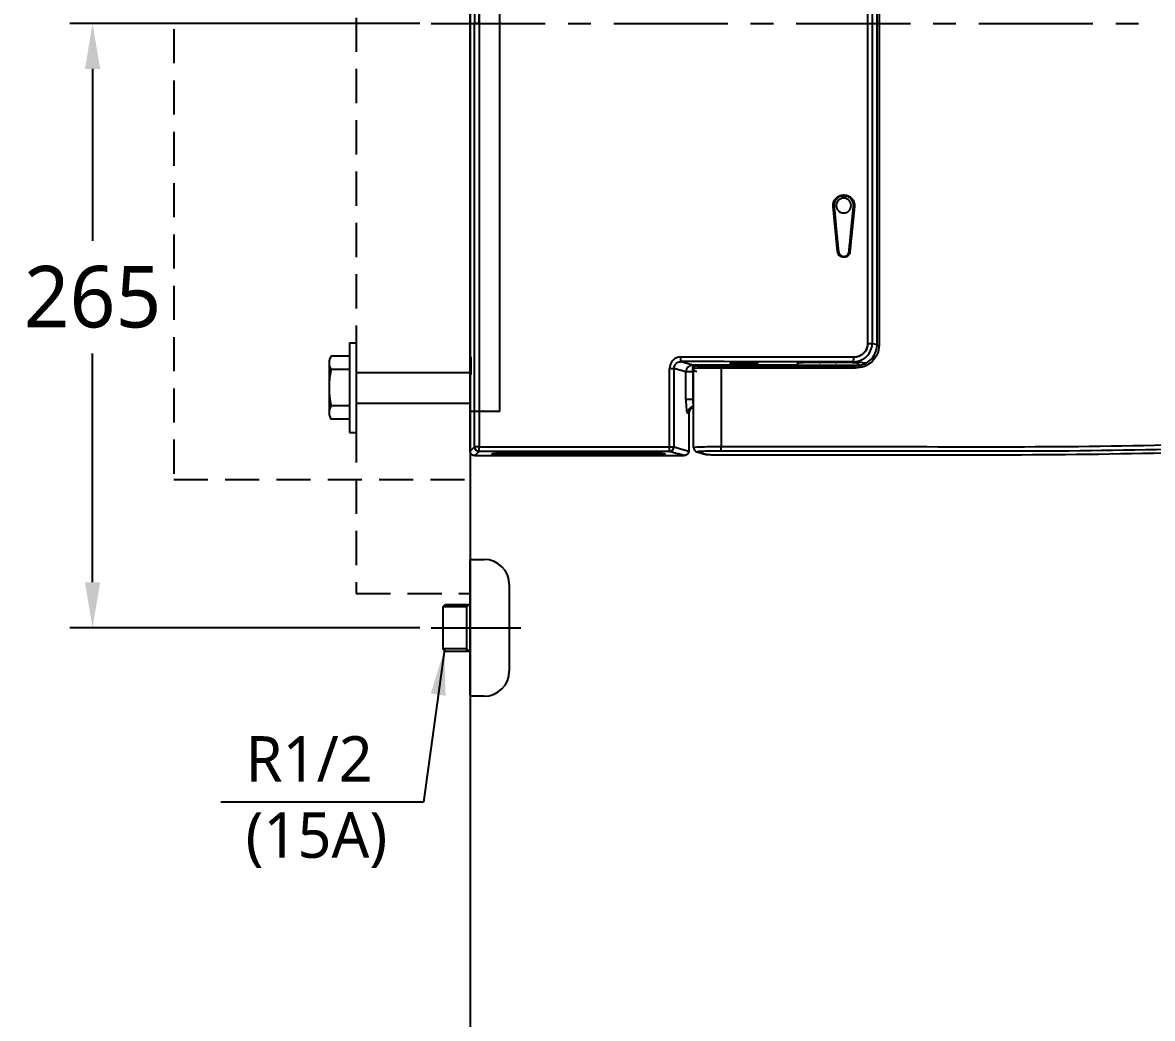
# Model space of a CAD drawing. Extents: x -37 to 6627, y -242 to 2286.
# Drawn here: x 3795.7 to 4290.9, y 1112.1 to 1548.6 of the extents above; entities that cross this region are included whole.
import ezdxf

# ---------------------------------------------------------------- set-up
doc = ezdxf.new("R2010")
doc.units = 0
doc.header["$LTSCALE"] = 20
doc.header["$MEASUREMENT"] = 0
doc.linetypes.add('CENTER', pattern=[2, 1.25, -0.25, 0.25, -0.25])
doc.linetypes.add('HIDDEN', pattern=[0.375, 0.25, -0.125])
doc.layers.get('0').update_dxf_attribs({"linetype": 'CONTINUOUS'})
doc.layers.get('DEFPOINTS').update_dxf_attribs({"linetype": 'CONTINUOUS'})
for name, color, linetype in [('1', 1, 'CONTINUOUS'), ('2', 2, 'CONTINUOUS'), ('3', 3, 'CONTINUOUS'), ('4', 4, 'CONTINUOUS'), ('6', 6, 'CONTINUOUS'), ('CENTER', 2, 'CENTER'), ('FAUCET', 4, 'CONTINUOUS'), ('WALLLING', 5, 'CONTINUOUS')]:
    doc.layers.add(name, color=color, linetype=linetype)
doc.styles.add('ROMANS', font='NanumGothic.ttf')
doc.styles.get("Standard").update_dxf_attribs({"font": 'NanumGothic.ttf'})
doc.dimstyles.get("Standard").update_dxf_attribs({"dimtxt": 2.5, "dimasz": 2, "dimexe": 2, "dimexo": 1, "dimgap": 1.5, "dimtad": 1, "dimdec": 0, "dimlfac": 10, "dimrnd": 0.5, "dimzin": 0, "dimdsep": 46, "dimtxsty": 'Standard', "dimcen": 0, "dimclrt": 2, "dimadec": 0, "dimazin": 0, "dimtfac": 1, "dimtdec": 0, "dimtmove": 0, "dimatfit": 3, "dimfxl": 0, "dimtolj": 1, "dimtzin": 0, "dimarcsym": 0})

# ---------------------------------------------------------------- blocks, each defined once
blk = doc.blocks.new('*D23')
at = {"color": 3, "lineweight": -2, "ltscale": 10}
for p, q in [((3991.95, 1749.27), (3991.95, 1853.69)), ((4593.91, 1553.3), (4593.91, 1853.69)), ((4011.95, 1843.69), (4573.91, 1843.69))]:
    blk.add_line(p, q, dxfattribs=at)
at = {"color": 3, "ltscale": 10}
for points in [[(4011.95, 1847.03), (4011.95, 1840.36), (3991.95, 1843.69)], [(4573.91, 1847.03), (4573.91, 1840.36), (4593.91, 1843.69)]]:
    blk.add_solid(points, dxfattribs=at)
at = {"layer": 'DEFPOINTS', "color": 0, "ltscale": 10}
for p in [(4593.91, 1843.69), (3991.95, 1744.27), (4593.91, 1548.3)]:
    blk.add_point(p, dxfattribs=at)
at = {"color": 2, "ltscale": 10, "insert": (4299.45, 1868.39), "char_height": 27, "attachment_point": 5}
blk.add_mtext('\\A1;600', dxfattribs=at)
blk = doc.blocks.new('A$C5C090392')
at = {"layer": '1', "color": 7, "linetype": 'Continuous'}
for p, q in [((0, 2), (0, 377)), ((3.85, 189.43), (1.85, 189.43)), ((161.03, 89.36), (159.04, 109.16)), ((159.23, 109.18), (161.22, 89.38)), ((166.2, 89.38), (168.19, 109.18)), ((168.39, 109.16), (166.4, 89.36)), ((163.71, 87.13), (163.73, 87.13)), ((174.25, 49.11), (176.14, 49.11)), ((176.14, 49.11), (178.18, 48.84)), ((178.18, 48.34), (179.2, 48.34)), ((92.34, 41.2), (97.51, 39.73)), ((97.51, 39.73), (143.27, 39.73)), ((97.51, 36.73), (97.51, 39.73)), ((143.27, 40.44), (143.27, 39.54)), ((173.18, 40.49), (168.02, 41.16)), ((170.17, 39.54), (170.17, 40.44)), ((170.17, 39.73), (170.7, 39.73)), ((87.34, 38.22), (89.3, 38.22)), ((94.53, 36.73), (89.3, 38.22)), ((94.53, 24.58), (94.53, 36.73)), ((97.51, 36.73), (94.53, 36.73)), ((97.51, 36.73), (97.51, 24.58)), ((97.76, 36.73), (97.51, 36.73)), ((97.76, 38.12), (97.76, 3.64)), ((109.91, 38.41), (109.91, 3.99)), ((170.17, 39.54), (143.27, 39.54)), ((97.51, 24.58), (94.53, 24.58)), ((97.51, 24.58), (97.76, 24.58)), ((95.77, 18.51), (95.26, 18.58)), ((95.77, 18.51), (95.77, 1.99)), ((3.85, 3.85), (1.85, 3.85)), ((9.53, 0.95), (9.53, 0.45)), ((16.06, 0.44), (16.06, 0.7)), ((17.06, 0.44), (17.06, 0.17)), ((18.16, 0.93), (25.74, 0.93)), ((18.16, 0.93), (18.16, 0.78)), ((18.16, 0.78), (25.74, 0.78)), ((18.16, 0.47), (18.16, 0.78)), ((25.74, 0.47), (18.16, 0.47)), ((18.16, 0.13), (25.74, 0.13)), ((18.16, 0.13), (18.16, 0.13)), ((18.16, 0.13), (25.74, 0.13)), ((25.74, 0.93), (25.74, 0.78)), ((25.74, 0.47), (25.74, 0.78)), ((25.74, 0.13), (25.74, 0.13)), ((26.84, 0.17), (26.84, 0.44)), ((27.84, 0.7), (27.84, 0.44)), ((28.34, 0.84), (28.34, 0.57)), ((32.51, 0.57), (32.51, 0.84)), ((33.01, 0.44), (33.01, 0.7)), ((34.01, 0.44), (34.01, 0.17)), ((35.11, 0.93), (35.11, 0.78)), ((35.11, 0.93), (42.69, 0.93)), ((35.11, 0.78), (42.69, 0.78)), ((35.11, 0.47), (35.11, 0.78)), ((42.69, 0.47), (35.11, 0.47)), ((35.11, 0.13), (42.69, 0.13)), ((35.11, 0.13), (35.11, 0.13)), ((35.11, 0.13), (42.69, 0.13)), ((42.69, 0.93), (42.69, 0.78)), ((42.69, 0.47), (42.69, 0.78)), ((42.69, 0.13), (42.69, 0.13)), ((43.79, 0.17), (43.79, 0.44)), ((44.79, 0.7), (44.79, 0.44)), ((45.29, 0.84), (45.29, 0.57)), ((49.46, 0.57), (49.46, 0.84)), ((49.96, 0.44), (49.96, 0.7)), ((50.96, 0.44), (50.96, 0.17)), ((52.06, 0.93), (52.06, 0.78)), ((52.06, 0.93), (59.64, 0.93)), ((52.06, 0.78), (59.64, 0.78)), ((52.06, 0.47), (52.06, 0.78)), ((59.64, 0.47), (52.06, 0.47)), ((52.06, 0.13), (59.64, 0.13)), ((52.06, 0.13), (52.06, 0.13)), ((52.06, 0.13), (59.64, 0.13)), ((59.64, 0.93), (59.64, 0.78)), ((59.64, 0.47), (59.64, 0.78)), ((59.64, 0.13), (59.64, 0.13)), ((60.74, 0.17), (60.74, 0.44)), ((61.74, 0.7), (61.74, 0.44)), ((62.24, 0.84), (62.24, 0.57)), ((77.37, 0.27), (66.83, 0.27)), ((87.34, 3.83), (89.3, 3.83))]:
    blk.add_line(p, q, dxfattribs=at)
blk.add_arc((144.27, 39.54), 1, 180, 187.38, dxfattribs=at)
for centre, major_axis, ratio, start_param, end_param in [((162.81, 113.83), (0.043, -0.195), 0.018892, 1.566672, 2.403046), ((159.03, 109.16), (0.199, 0.02), 0.001889, 4.731183, 6.283185), ((162.81, 113.83), (0.19, 0.063), 0.006086, 4.730744, 6.283185), ((164.61, 113.84), (-0.19, 0.062), 0.006025, 4.693788, 6.283185), ((168.39, 109.16), (0.199, -0.02), 0.002, 1.550896, 3.141593), ((161.02, 89.36), (0.199, 0.02), 0.001913, 4.731419, 6.283185), ((166.4, 89.36), (0.199, -0.02), 0.001977, 1.551132, 3.141593), ((92.34, 43.2), (0, 2), 0.010969, 3.176501, 4.712393), ((0, -252.75), (-8418.09, 0), 0.034921, 4.692428, 4.70142), ((0, -250.74), (-8420.02, 0), 0.034912, 4.692428, 4.70142), ((97.51, 36.73), (0.82, 2.89), 0.99195, 0.279224, 1.845768), ((156.72, 40.44), (-13.45, 0), 0.034921, 5.01393, 6.283256), ((156.72, 40.44), (-13.45, 0), 0.034921, 3.141522, 4.410848), ((168.02, 43.16), (0, -2), 0.01996, 0.034914, 1.57081), ((109.9, 38.41), (0, 1), 0.01305, 4.712389, 6.309367), ((168.84, 38.41), (0, 1), 0.020051, 4.71239, 6.309371), ((95.27, 24.58), (0, 6), 0.122785, 1.570796, 3.124139), ((98.23, 18.58), (0.42, 2.97), 0.992397, 0.30329, 1.710951), ((98.79, 18.5), (-2.99, 0.43), 0.992397, 5.203037, 6.42334), ((98.25, 24.58), (0, 3), 0.245569, 1.570796, 2.413655), ((3.85, 3.85), (-1.41, 1.41), 0.998783, 0.786007, 2.355586), ((3.85, 3.85), (0, 2), 0.000457, 3.176499, 4.712389), ((18.16, 0.84), (-2.6, 0), 0.034899, 4.712389, 6.283185), ((15.56, -0.16), (1, 0), 0.999391, 1.048482, 1.570796), ((18.16, 0.57), (-2.6, 0), 0.034899, 0, 0.688745), ((15.56, -0.43), (1, 0), 0.999391, 1.048482, 1.570796), ((18.16, 0.7), (-2.1, 0), 0.034899, 4.712389, 6.283185), ((17.06, 2.43), (-2, 0), 0.999391, 1.048482, 1.570796), ((17.06, 2.17), (-2, 0), 0.999391, 1.048482, 1.570796), ((18.16, 0.44), (1.1, 0), 0.034899, 1.570796, 3.141593), ((18.16, 0.17), (1.1, 0), 0.034899, 3.141593, 4.712389), ((25.74, 0.84), (-2.6, 0), 0.034899, 3.141593, 4.712389), ((25.74, 0.7), (-2.1, 0), 0.034899, 3.141593, 4.712389), ((25.74, 0.44), (1.1, 0), 0.034899, 0, 1.570796), ((25.74, 0.17), (1.1, 0), 0.034899, 4.712389, 6.283185), ((26.84, 2.43), (-2, 0), 0.999391, 1.570796, 2.093111), ((26.84, 2.17), (-2, 0), 0.999391, 1.570796, 2.093111), ((25.74, 0.57), (-2.6, 0), 0.034899, 2.430022, 3.141593), ((28.34, -0.16), (1, 0), 0.999391, 1.570796, 2.093111), ((28.34, -0.43), (1, 0), 0.999391, 1.570796, 2.093111), ((35.11, 0.84), (-2.6, 0), 0.034899, 4.712389, 6.283185), ((32.51, -0.16), (-1, 0), 0.999391, 4.190074, 4.712389), ((32.51, -0.43), (-1, 0), 0.999391, 4.190074, 4.712389), ((35.11, 0.57), (-2.6, 0), 0.034899, 0, 0.688745), ((35.11, 0.7), (-2.1, 0), 0.034899, 4.712389, 6.283185), ((34.01, 2.43), (-2, 0), 0.999391, 1.048482, 1.570796), ((34.01, 2.17), (-2, 0), 0.999391, 1.048482, 1.570796), ((35.11, 0.44), (1.1, 0), 0.034899, 1.570796, 3.141593), ((35.11, 0.17), (1.1, 0), 0.034899, 3.141593, 4.712389), ((42.69, 0.84), (-2.6, 0), 0.034899, 3.141593, 4.712389), ((42.69, 0.7), (-2.1, 0), 0.034899, 3.141593, 4.712389), ((42.69, 0.44), (1.1, 0), 0.034899, 0, 1.570796), ((42.69, 0.17), (1.1, 0), 0.034899, 4.712389, 6.283185), ((43.79, 2.43), (-2, 0), 0.999391, 1.570796, 2.093111), ((43.79, 2.17), (-2, 0), 0.999391, 1.570796, 2.093111), ((42.69, 0.57), (-2.6, 0), 0.034899, 2.430022, 3.141593), ((45.29, -0.16), (-1, 0), 0.999391, 4.712389, 5.234704), ((45.29, -0.43), (-1, 0), 0.999391, 4.712389, 5.234704), ((52.06, 0.84), (-2.6, 0), 0.034899, 4.712389, 6.283185), ((49.46, -0.16), (-1, 0), 0.999391, 4.190074, 4.712389), ((49.46, -0.43), (-1, 0), 0.999391, 4.190074, 4.712389), ((52.06, 0.57), (-2.6, 0), 0.034899, 0, 0.688745), ((52.06, 0.7), (-2.1, 0), 0.034899, 4.712389, 6.283185), ((50.96, 2.43), (-2, 0), 0.999391, 1.048482, 1.570796), ((50.96, 2.17), (-2, 0), 0.999391, 1.048482, 1.570796), ((52.06, 0.44), (1.1, 0), 0.034899, 1.570796, 3.141593), ((52.06, 0.17), (1.1, 0), 0.034899, 3.141593, 4.712389), ((59.64, 0.84), (-2.6, 0), 0.034899, 3.141593, 4.712389), ((59.64, 0.7), (-2.1, 0), 0.034899, 3.141593, 4.712389), ((59.64, 0.44), (1.1, 0), 0.034899, 0, 1.570796), ((59.64, 0.17), (1.1, 0), 0.034899, 4.712389, 6.283185), ((60.74, 2.43), (-2, 0), 0.999391, 1.570796, 2.093111), ((60.74, 2.17), (-2, 0), 0.999391, 1.570796, 2.093111), ((59.64, 0.57), (-2.6, 0), 0.034899, 2.430022, 3.141593), ((62.24, -0.16), (-1, 0), 0.999391, 4.712389, 5.234704), ((62.24, -0.43), (-1, 0), 0.999391, 4.712389, 5.234704), ((87.31, 3.83), (-0.55, -1.92), 0.99195, 0.279224, 1.845768), ((87.31, 3.83), (0, 2), 0.010373, 3.176501, 4.712393), ((99.83, 3.6), (0.55, 1.92), 0.99195, 1.845768, 3.141123), ((99.83, 3.6), (0.55, 1.92), 0.99195, 3.141123, 3.420817), ((103.69, 2.5), (0.55, 1.92), 0.99195, 3.141123, 3.420817), ((109.89, 3.99), (0, -2), 0.01305, 0.03491, 1.570802)]:
    blk.add_ellipse(centre, major_axis=major_axis, ratio=ratio, start_param=start_param, end_param=end_param, dxfattribs=at)
blk.add_ellipse((119.91, 40.52), major_axis=(-6.1, 0), ratio=0.034921, dxfattribs=at)
for points, knots in [([(1.85, 375.15), (1.85, 344.36), (1.85, 313.57), (1.85, 251.67), (1.85, 220.55), (1.85, 189.43)], [0, 0, 0, 0, 0.497328, 0.497328, 1, 1, 1, 1]), ([(3.85, 189.43), (3.85, 190.76), (3.85, 192.1), (3.85, 198.76), (3.85, 204.1), (3.85, 230.76), (3.85, 252.1), (3.85, 307.34), (3.85, 341.24), (3.85, 375.15)], [0, 0, 0, 0, 0.021538, 0.021538, 0.107691, 0.107691, 0.452301, 0.452301, 1, 1, 1, 1]), ([(174.25, 49.11), (174.25, 50.44), (174.25, 51.77), (174.25, 58.44), (174.25, 63.77), (174.25, 90.44), (174.25, 111.77), (174.25, 151.88), (174.25, 170.66), (174.25, 189.87), (174.25, 190.31), (174.25, 192.08), (174.25, 193.41), (174.25, 200.08), (174.25, 205.41), (174.25, 232.08), (174.25, 253.41), (174.25, 293.13), (174.25, 311.51), (174.25, 329.89)], [0, 0, 0, 0, 0.014246, 0.014246, 0.071228, 0.071228, 0.299158, 0.299158, 0.499758, 0.499758, 0.504439, 0.504439, 0.518685, 0.518685, 0.575667, 0.575667, 0.803597, 0.803597, 1, 1, 1, 1]), ([(176.14, 329.89), (176.14, 307.94), (176.14, 285.99), (176.14, 192.39), (176.14, 120.75), (176.14, 49.11)], [0, 0, 0, 0, 0.23455, 0.23455, 1, 1, 1, 1]), ([(179.2, 331.34), (179.2, 330.67), (179.2, 330), (179.2, 326.67), (179.2, 324), (179.2, 310.67), (179.2, 300), (179.2, 256.17), (179.2, 223.01), (179.2, 189.84)], [0, 0, 0, 0, 0.014135, 0.014135, 0.070673, 0.070673, 0.296827, 0.296827, 1, 1, 1, 1]), ([(1.85, 3.85), (1.85, 34.64), (1.85, 65.42), (1.85, 127.28), (1.85, 158.36), (1.85, 189.43)], [0, 0, 0, 0, 0.497689, 0.497689, 1, 1, 1, 1]), ([(3.85, 189.43), (3.85, 188.12), (3.85, 186.81), (3.85, 180.17), (3.85, 174.83), (3.85, 148.17), (3.85, 126.83), (3.85, 71.62), (3.85, 37.73), (3.85, 3.85)], [0, 0, 0, 0, 0.021191, 0.021191, 0.107406, 0.107406, 0.452267, 0.452267, 1, 1, 1, 1]), ([(106.67, 0.41), (132.37, 0.41), (158.07, 0.41), (209.47, 0.41), (235.17, 0.3), (312.27, 1.02), (363.67, 2.81), (427.82, 6.67), (440.64, 7.48), (466.28, 9.42), (479.11, 10.69), (497.9, 14.4), (504.1, 15.95), (516.31, 19.79), (522.37, 22.1), (534.05, 27.55), (539.68, 30.67), (550.45, 37.83), (555.51, 41.83), (564.79, 50.61), (569.04, 55.41), (576.66, 65.9), (579.92, 71.42), (585.44, 82.96), (587.72, 89), (591.46, 101.34), (592.92, 107.57), (599.38, 138.81), (601.96, 164.15), (601.96, 189.84)], [0, 0, 0, 0, 0.125, 0.125, 0.25, 0.25, 0.5, 0.5, 0.5625, 0.5625, 0.625, 0.625, 0.65625, 0.65625, 0.6875, 0.6875, 0.71875, 0.71875, 0.75, 0.75, 0.78125, 0.78125, 0.8125, 0.8125, 0.84375, 0.84375, 0.875, 0.875, 1, 1, 1, 1]), ([(601.1, 189.84), (601.09, 164.24), (598.51, 138.9), (592.07, 107.8), (590.61, 101.61), (586.89, 89.34), (584.6, 83.28), (579.08, 71.79), (575.83, 66.32), (568.28, 55.97), (563.96, 51.1), (554.61, 42.34), (549.51, 38.36), (538.76, 31.3), (533.16, 28.24), (515.78, 20.25), (503.32, 16.54), (478.37, 11.74), (465.74, 10.53), (440.41, 8.68), (427.72, 7.89), (364.27, 4.18), (313.42, 2.47), (237.11, 1.8), (211.67, 1.93), (160.78, 1.97), (135.34, 1.98), (109.89, 1.99)], [0, 0, 0, 0, 0.125, 0.125, 0.15625, 0.15625, 0.1875, 0.1875, 0.21875, 0.21875, 0.25, 0.25, 0.28125, 0.28125, 0.3125, 0.3125, 0.375, 0.375, 0.4375, 0.4375, 0.5, 0.5, 0.75, 0.75, 0.875, 0.875, 1, 1, 1, 1]), ([(109.91, 3.99), (135.24, 3.98), (160.57, 3.97), (211.23, 3.93), (236.55, 3.8), (312.51, 4.45), (363.12, 6.13), (426.28, 9.8), (438.91, 10.59), (464.13, 12.39), (476.71, 13.53), (495.35, 16.98), (501.53, 18.42), (513.79, 22.09), (519.8, 24.3), (531.38, 29.5), (536.98, 32.5), (547.72, 39.43), (552.84, 43.36), (562.21, 52.02), (566.53, 56.83), (574.1, 67.11), (577.35, 72.54), (582.86, 83.97), (585.14, 90.01), (588.85, 102.21), (590.29, 108.37), (596.68, 139.28), (599.24, 164.38), (599.24, 189.84)], [0, 0, 0, 0, 0.125, 0.125, 0.25, 0.25, 0.5, 0.5, 0.5625, 0.5625, 0.625, 0.625, 0.65625, 0.65625, 0.6875, 0.6875, 0.71875, 0.71875, 0.75, 0.75, 0.78125, 0.78125, 0.8125, 0.8125, 0.84375, 0.84375, 0.875, 0.875, 1, 1, 1, 1]), ([(179.2, 189.84), (179.2, 189.17), (179.2, 188.51), (179.2, 185.17), (179.2, 182.51), (179.2, 169.17), (179.2, 158.51), (179.2, 114.67), (179.2, 81.51), (179.2, 48.34)], [0, 0, 0, 0, 0.014135, 0.014135, 0.070673, 0.070673, 0.296827, 0.296827, 1, 1, 1, 1]), ([(159.04, 109.16), (158.9, 110.48), (159.35, 111.82), (161.1, 113.75), (162.39, 114.33), (165.03, 114.33), (166.32, 113.75), (168.07, 111.82), (168.52, 110.48), (168.39, 109.16)], [0, 0, 0, 0, 0.25, 0.25, 0.5, 0.5, 0.75, 0.75, 1, 1, 1, 1]), ([(159.25, 109.18), (159.14, 110.26), (159.44, 111.39), (160.73, 113.16), (161.7, 113.79), (162.77, 114.03)], [0, 0, 0, 0, 0.5, 0.5, 1, 1, 1, 1]), ([(168.19, 109.18), (168.23, 109.63), (168.21, 110.1), (168.01, 111.04), (167.82, 111.52), (167.3, 112.39), (166.96, 112.78), (166.19, 113.42), (165.74, 113.68), (164.79, 114.03), (164.28, 114.12), (163.28, 114.14), (162.76, 114.06), (161.81, 113.74), (161.35, 113.5), (160.56, 112.88), (160.21, 112.5), (159.66, 111.65), (159.45, 111.18), (159.22, 110.2), (159.18, 109.68), (159.23, 109.18)], [0, 0, 0, 0, 0.09129, 0.09129, 0.192254, 0.192254, 0.293237, 0.293237, 0.394232, 0.394232, 0.495226, 0.495226, 0.596208, 0.596208, 0.697172, 0.697172, 0.798119, 0.798119, 0.899059, 0.899059, 1, 1, 1, 1]), ([(159.23, 109.18), (159.22, 109.49), (159.19, 110.12), (159.41, 111.05), (159.79, 111.91), (160.35, 112.67), (161.05, 113.3), (161.87, 113.78), (162.47, 113.95), (162.77, 114.03)], [0, 0, 0, 0, 0.143211, 0.28671, 0.429554, 0.572661, 0.716042, 0.858718, 1, 1, 1, 1]), ([(164.65, 114.03), (165.72, 113.81), (166.71, 113.17), (168, 111.4), (168.31, 110.28), (168.2, 109.18)], [0, 0, 0, 0, 0.5, 0.5, 1, 1, 1, 1]), ([(162.81, 113.83), (162.66, 113.8), (162.51, 113.76), (161.91, 113.56), (161.48, 113.32), (160.72, 112.73), (160.38, 112.37), (159.86, 111.56), (159.66, 111.11), (159.44, 110.17), (159.4, 109.68), (159.45, 109.2)], [0, 0, 0, 0, 0.073169, 0.073169, 0.305004, 0.305004, 0.53654, 0.53654, 0.768282, 0.768282, 1, 1, 1, 1]), ([(159.45, 109.2), (159.46, 109.07), (159.48, 108.93), (159.54, 108.27), (159.6, 107.74), (159.86, 105.09), (160.08, 102.97), (160.67, 97.03), (161.06, 93.21), (161.44, 89.4)], [0, 0, 0, 0, 0.020101, 0.020101, 0.100504, 0.100504, 0.422115, 0.422115, 1, 1, 1, 1]), ([(163.69, 112.88), (164.12, 112.88), (164.97, 112.71), (166.05, 111.99), (166.77, 110.91), (167.02, 109.63), (166.77, 108.36), (166.05, 107.27), (164.97, 106.55), (163.69, 106.3), (162.42, 106.55), (161.34, 107.27), (160.61, 108.35), (160.36, 109.63), (160.61, 110.9), (161.33, 111.99), (162.41, 112.71), (163.26, 112.88), (163.69, 112.88)], [0, 0, 0, 0, 0.062531, 0.125009, 0.187462, 0.249916, 0.312395, 0.374924, 0.437464, 0.499945, 0.562395, 0.624843, 0.687315, 0.749839, 0.812388, 0.874879, 0.937333, 1, 1, 1, 1]), ([(164.62, 113.84), (164.58, 113.74), (164.53, 113.64), (164.41, 113.47), (164.33, 113.4), (164.15, 113.28), (164.05, 113.23), (163.84, 113.18), (163.73, 113.17), (163.52, 113.19), (163.41, 113.22), (163.22, 113.31), (163.13, 113.37), (162.98, 113.52), (162.91, 113.61), (162.84, 113.74), (162.83, 113.79), (162.81, 113.83)], [0, 0, 0, 0, 0.134546, 0.134546, 0.269092, 0.269092, 0.403657, 0.403657, 0.538246, 0.538246, 0.672847, 0.672847, 0.807443, 0.807443, 0.94202, 0.94202, 1, 1, 1, 1]), ([(163, 113.89), (163.01, 113.86), (163.02, 113.83), (163.08, 113.72), (163.13, 113.65), (163.25, 113.53), (163.32, 113.48), (163.47, 113.41), (163.56, 113.39), (163.72, 113.38), (163.81, 113.38), (163.97, 113.42), (164.05, 113.46), (164.19, 113.55), (164.26, 113.61), (164.36, 113.74), (164.4, 113.82), (164.42, 113.9)], [0, 0, 0, 0, 0.057978, 0.057978, 0.192551, 0.192551, 0.327148, 0.327148, 0.461753, 0.461753, 0.596346, 0.596346, 0.730913, 0.730913, 0.865458, 0.865458, 1, 1, 1, 1]), ([(168.01, 109.2), (168.05, 109.63), (168.03, 110.08), (167.84, 110.98), (167.66, 111.44), (167.16, 112.26), (166.84, 112.64), (166.1, 113.25), (165.67, 113.5), (165.02, 113.74), (164.82, 113.79), (164.62, 113.84)], [0, 0, 0, 0, 0.208599, 0.208599, 0.439535, 0.439535, 0.669872, 0.669872, 0.900872, 0.900872, 1, 1, 1, 1]), ([(166.02, 89.4), (166.03, 89.53), (166.04, 89.67), (166.11, 90.33), (166.16, 90.86), (166.43, 93.51), (166.64, 95.64), (167.24, 101.57), (167.62, 105.39), (168.01, 109.2)], [0, 0, 0, 0, 0.020101, 0.020101, 0.100504, 0.100504, 0.422115, 0.422115, 1, 1, 1, 1]), ([(166.4, 89.36), (166.37, 89.06), (166.29, 88.76), (166.03, 88.21), (165.85, 87.96), (165.43, 87.53), (165.18, 87.34), (164.64, 87.08), (164.34, 86.99), (163.74, 86.91), (163.43, 86.93), (162.84, 87.06), (162.55, 87.17), (162.04, 87.49), (161.8, 87.7), (161.42, 88.17), (161.27, 88.44), (161.1, 88.93), (161.05, 89.14), (161.03, 89.36)], [0, 0, 0, 0, 0.11472, 0.11472, 0.22944, 0.22944, 0.344174, 0.344174, 0.45893, 0.45893, 0.573704, 0.573704, 0.688482, 0.688482, 0.803251, 0.803251, 0.918, 0.918, 1, 1, 1, 1]), ([(163.71, 87.13), (163.71, 87.13), (163.4, 87.13), (162.79, 87.24), (161.99, 87.73), (161.52, 88.36), (161.29, 88.93), (161.25, 89.23), (161.22, 89.38)], [0, 0, 0, 0, 0.000568, 0.250066, 0.499612, 0.749225, 0.874613, 1, 1, 1, 1]), ([(161.22, 89.38), (161.24, 89.18), (161.29, 88.98), (161.45, 88.53), (161.59, 88.28), (161.94, 87.84), (162.16, 87.65), (162.63, 87.36), (162.9, 87.25), (163.45, 87.13), (163.73, 87.11), (164.29, 87.18), (164.57, 87.26), (165.07, 87.51), (165.3, 87.68), (165.69, 88.08), (165.86, 88.32), (166.09, 88.82), (166.17, 89.1), (166.2, 89.38)], [0, 0, 0, 0, 0.082, 0.082, 0.196748, 0.196748, 0.311517, 0.311517, 0.426296, 0.426296, 0.54107, 0.54107, 0.655827, 0.655827, 0.77056, 0.77056, 0.88528, 0.88528, 1, 1, 1, 1]), ([(166.21, 89.38), (166.21, 89.38), (166.21, 89.38), (166.18, 89.1), (166.11, 88.83), (165.87, 88.32), (165.71, 88.08), (165.32, 87.68), (165.08, 87.51), (164.58, 87.26), (164.31, 87.18), (163.75, 87.11), (163.46, 87.13), (162.92, 87.25), (162.65, 87.36), (162.18, 87.65), (161.96, 87.84), (161.61, 88.27), (161.47, 88.53), (161.3, 88.98), (161.26, 89.18), (161.24, 89.38)], [0, 0, 0, 0, 0.000008, 0.000008, 0.114496, 0.114496, 0.228997, 0.228997, 0.343975, 0.343975, 0.45878, 0.45878, 0.573232, 0.573232, 0.688051, 0.688051, 0.802783, 0.802783, 0.917706, 0.917706, 1, 1, 1, 1]), ([(161.44, 89.4), (161.46, 89.22), (161.5, 89.03), (161.65, 88.61), (161.78, 88.38), (162.1, 87.98), (162.3, 87.81), (162.74, 87.54), (162.99, 87.44), (163.49, 87.33), (163.75, 87.32), (164.26, 87.38), (164.52, 87.45), (164.98, 87.68), (165.19, 87.84), (165.55, 88.21), (165.7, 88.42), (165.92, 88.89), (165.99, 89.14), (166.02, 89.4)], [0, 0, 0, 0, 0.08229, 0.08229, 0.197208, 0.197208, 0.311952, 0.311952, 0.426772, 0.426772, 0.54123, 0.54123, 0.656013, 0.656013, 0.770992, 0.770992, 0.885506, 0.885506, 1, 1, 1, 1]), ([(168.02, 41.16), (170.11, 41.16), (172.2, 41.98), (175.24, 44.92), (176.14, 46.98), (176.14, 49.11)], [0, 0, 0, 0, 0.5, 0.5, 1, 1, 1, 1]), ([(168.04, 43.16), (168.44, 43.18), (169.23, 43.22), (170.76, 43.67), (172.49, 44.73), (173.65, 46.39), (174.16, 47.91), (174.21, 48.71), (174.23, 49.11)], [0, 0, 0, 0, 0.125551, 0.250544, 0.499597, 0.749219, 0.874699, 1, 1, 1, 1]), ([(174.25, 49.11), (174.25, 47.5), (173.56, 45.95), (171.23, 43.76), (169.66, 43.16), (168.06, 43.16)], [0, 0, 0, 0, 0.5, 0.5, 1, 1, 1, 1]), ([(168.84, 39.41), (171.26, 39.41), (173.65, 40.32), (177.14, 43.57), (178.21, 45.92), (178.21, 48.34)], [0, 0, 0, 0, 0.5, 0.5, 1, 1, 1, 1]), ([(179.2, 48.34), (179.2, 45.66), (178.02, 43.06), (175.14, 40.34), (173.99, 39.62), (171.49, 38.65), (170.2, 38.41), (168.86, 38.41)], [0, 0, 0, 0, 0.5, 0.5, 0.75, 0.75, 1, 1, 1, 1]), ([(0.18, 36.67), (0.17, 36.98), (0.16, 37.36), (0.15, 38.13), (0.15, 38.55), (0.14, 39.39), (0.14, 39.83), (0.15, 40.64), (0.16, 41.03), (0.17, 41.74), (0.18, 42.07), (0.21, 42.59), (0.22, 42.79), (0.25, 43.06), (0.26, 43.13), (0.29, 43.12), (0.31, 43.04), (0.33, 42.75), (0.35, 42.54), (0.37, 42.01), (0.38, 41.67), (0.39, 40.95), (0.4, 40.56), (0.41, 39.74), (0.41, 39.29), (0.4, 38.46), (0.4, 38.06), (0.39, 37.3), (0.38, 36.95), (0.36, 36.36), (0.34, 36.12), (0.32, 35.77), (0.3, 35.66), (0.27, 35.58), (0.26, 35.61), (0.23, 35.82), (0.22, 35.99), (0.2, 36.35), (0.19, 36.5), (0.18, 36.67)], [0, 0, 0, 0, 0.056491, 0.056491, 0.109954, 0.109954, 0.164367, 0.164367, 0.216963, 0.216963, 0.271763, 0.271763, 0.324435, 0.324435, 0.378866, 0.378866, 0.432518, 0.432518, 0.485961, 0.485961, 0.540523, 0.540523, 0.593186, 0.593186, 0.647977, 0.647977, 0.700563, 0.700563, 0.755058, 0.755058, 0.808289, 0.808289, 0.862054, 0.862054, 0.916391, 0.916391, 0.969251, 0.969251, 1, 1, 1, 1]), ([(92.36, 43.2), (91.04, 43.2), (89.74, 42.67), (87.89, 40.84), (87.34, 39.54), (87.34, 38.22)], [0, 0, 0, 0, 0.5, 0.5, 1, 1, 1, 1]), ([(89.3, 38.22), (89.3, 38.33), (89.31, 38.45), (89.36, 38.89), (89.45, 39.22), (89.6, 39.52), (89.69, 39.7), (89.8, 39.88), (89.92, 40.04), (90.13, 40.3), (90.39, 40.54), (90.96, 40.9), (91.28, 41.04), (91.84, 41.17), (92.09, 41.2), (92.34, 41.2)], [0, 0, 0, 0, 0.071044, 0.071044, 0.283515, 0.283515, 0.283515, 0.412505, 0.412505, 0.412505, 0.62763, 0.62763, 0.84379, 0.84379, 1, 1, 1, 1]), ([(87.34, 3.83), (87.34, 5.17), (87.34, 6.5), (87.34, 13.17), (87.34, 18.5), (87.34, 28.63), (87.34, 33.43), (87.34, 38.22)], [0, 0, 0, 0, 0.11632, 0.11632, 0.581599, 0.581599, 1, 1, 1, 1]), ([(89.3, 38.22), (89.3, 32.38), (89.3, 26.54), (89.3, 15.08), (89.3, 9.46), (89.3, 3.83)], [0, 0, 0, 0, 0.509505, 0.509505, 1, 1, 1, 1]), ([(100.37, 39.27), (100.27, 39.27), (99.44, 39.24), (99.01, 39.2), (98.63, 39.14), (98.45, 39.09), (98.24, 39), (98.01, 38.82), (97.83, 38.54), (97.74, 38.27), (97.76, 38.12), (97.77, 38.1)], [0, 0, 0, 0, 0.067135, 0.578042, 0.713523, 0.78242, 0.83124, 0.87789, 0.931282, 0.988465, 1, 1, 1, 1]), ([(109.91, 38.41), (106.47, 38.41), (103.09, 38.38), (98.87, 38.26), (97.77, 38.19), (97.76, 38.12)], [0, 0, 0, 0, 0.537929, 0.537929, 1, 1, 1, 1]), ([(97.77, 38.1), (97.77, 37.98), (97.8, 37.77), (97.96, 37.5), (98.14, 37.32), (98.32, 37.21), (98.47, 37.15), (98.64, 37.1), (98.85, 37.07), (99.1, 37.04), (99.26, 37.03)], [0, 0, 0, 0, 0.079032, 0.155344, 0.221455, 0.282299, 0.346196, 0.439622, 0.653066, 1, 1, 1, 1]), ([(100.36, 39.27), (100.71, 39.29), (101.11, 39.3), (103.64, 39.38), (106.74, 39.41), (109.9, 39.41)], [0, 0, 0, 0, 0.178881, 0.178881, 1, 1, 1, 1]), ([(109.9, 39.41), (118.37, 39.41), (126.84, 39.41), (146.49, 39.41), (157.67, 39.41), (168.84, 39.41)], [0, 0, 0, 0, 0.431208, 0.431208, 1, 1, 1, 1]), ([(0, 2), (0.01, 2), (0.01, 2.01), (0.06, 2.06), (0.11, 2.11), (0.34, 2.34), (0.53, 2.53), (1.09, 3.09), (1.47, 3.47), (1.85, 3.85)], [0, 0, 0, 0, 0.009767, 0.009767, 0.085173, 0.085173, 0.386796, 0.386796, 1, 1, 1, 1]), ([(2, 0), (1.77, 0), (1.55, 0.04), (1.13, 0.19), (0.92, 0.3), (0.58, 0.58), (0.42, 0.75), (0.19, 1.13), (0.1, 1.34), (0.02, 1.7), (0, 1.85), (0, 2)], [0, 0, 0, 0, 0.215004, 0.215004, 0.430018, 0.430018, 0.644885, 0.644885, 0.859687, 0.859687, 1, 1, 1, 1]), ([(3.85, 1.85), (3.8, 1.8), (3.76, 1.76), (3.52, 1.52), (3.34, 1.34), (2.96, 0.96), (2.77, 0.77), (2.44, 0.44), (2.3, 0.3), (2.11, 0.11), (2.06, 0.06), (2.01, 0.01), (2, 0.01), (2, 0)], [0, 0, 0, 0, 0.075406, 0.075406, 0.37703, 0.37703, 0.683632, 0.683632, 0.914674, 0.914674, 0.990233, 0.990233, 1, 1, 1, 1]), ([(3.85, 3.85), (17.57, 3.85), (31.3, 3.85), (59.13, 3.84), (73.23, 3.84), (87.34, 3.83)], [0, 0, 0, 0, 0.493179, 0.493179, 1, 1, 1, 1]), ([(87.31, 1.83), (73.21, 1.84), (59.11, 1.84), (31.29, 1.85), (17.57, 1.85), (3.85, 1.85)], [0, 0, 0, 0, 0.506821, 0.506821, 1, 1, 1, 1]), ([(9.53, 0.88), (9.53, 0.96), (10.39, 1.03), (13.3, 1.13), (15.34, 1.16), (17.43, 1.16)], [0, 0, 0, 0, 0.5, 0.5, 1, 1, 1, 1]), ([(16.56, 0.17), (14.81, 0.18), (13.1, 0.21), (10.39, 0.3), (9.53, 0.37), (9.53, 0.45)], [0, 0, 0, 0, 0.461995, 0.461995, 1, 1, 1, 1]), ([(16.09, 0.43), (16.13, 0.41), (16.26, 0.32), (16.5, 0.24), (16.74, 0.19), (16.91, 0.17), (17.13, 0.15), (17.45, 0.14), (17.88, 0.13), (18.1, 0.13), (18.16, 0.13)], [0, 0, 0, 0, 0.057991, 0.196561, 0.301544, 0.374532, 0.462763, 0.730118, 0.920489, 1, 1, 1, 1]), ([(25.74, 0.13), (25.9, 0.13), (26.2, 0.13), (26.64, 0.15), (26.9, 0.16), (27.2, 0.19), (27.52, 0.27), (27.72, 0.38), (27.81, 0.44)], [0, 0, 0, 0, 0.186098, 0.382461, 0.611562, 0.715636, 0.868097, 1, 1, 1, 1]), ([(33.04, 0.43), (33.08, 0.41), (33.21, 0.32), (33.45, 0.24), (33.69, 0.19), (33.86, 0.17), (34.08, 0.15), (34.4, 0.14), (34.83, 0.13), (35.05, 0.13), (35.11, 0.13)], [0, 0, 0, 0, 0.057991, 0.196561, 0.301544, 0.374532, 0.462763, 0.730118, 0.920489, 1, 1, 1, 1]), ([(42.69, 0.13), (42.85, 0.13), (43.15, 0.13), (43.59, 0.15), (43.85, 0.16), (44.15, 0.19), (44.47, 0.27), (44.67, 0.38), (44.76, 0.44)], [0, 0, 0, 0, 0.186098, 0.382461, 0.611562, 0.715636, 0.868097, 1, 1, 1, 1]), ([(49.99, 0.43), (50.03, 0.41), (50.16, 0.32), (50.4, 0.24), (50.64, 0.19), (50.81, 0.17), (51.03, 0.15), (51.35, 0.14), (51.78, 0.13), (52, 0.13), (52.06, 0.13)], [0, 0, 0, 0, 0.057991, 0.196561, 0.301544, 0.374532, 0.462763, 0.730118, 0.920489, 1, 1, 1, 1]), ([(59.64, 0.13), (59.8, 0.13), (60.1, 0.13), (60.54, 0.15), (60.8, 0.16), (61.1, 0.19), (61.42, 0.27), (61.62, 0.38), (61.71, 0.44)], [0, 0, 0, 0, 0.186098, 0.382461, 0.611562, 0.715636, 0.868097, 1, 1, 1, 1]), ([(77.44, 1.16), (79.53, 1.16), (81.57, 1.13), (84.48, 1.03), (85.34, 0.96), (85.34, 0.88)], [0, 0, 0, 0, 0.5, 0.5, 1, 1, 1, 1]), ([(85.34, 0.45), (85.34, 0.38), (84.49, 0.3), (81.57, 0.2), (79.53, 0.17), (77.44, 0.17)], [0, 0, 0, 0, 0.5, 0.5, 1, 1, 1, 1]), ([(93.76, 0), (93.74, 0.01), (93.72, 0.01), (93.54, 0.06), (93.38, 0.11), (92.56, 0.34), (91.91, 0.53), (90.61, 0.9), (89.95, 1.09), (89.27, 1.28), (89.24, 1.29), (88.58, 1.47), (87.95, 1.65), (87.31, 1.83)], [0, 0, 0, 0, 0.009851, 0.009851, 0.085385, 0.085385, 0.387523, 0.387523, 0.693762, 0.693762, 0.705171, 0.705171, 1, 1, 1, 1]), ([(89.3, 3.83), (89.46, 3.79), (89.62, 3.74), (90.44, 3.51), (91.09, 3.33), (93.06, 2.76), (94.38, 2.39), (95.73, 2.01), (95.75, 2), (95.77, 1.99)], [0, 0, 0, 0, 0.075285, 0.075285, 0.376426, 0.376426, 0.989357, 0.989357, 1, 1, 1, 1]), ([(95.77, 1.99), (95.77, 1.77), (95.73, 1.55), (95.59, 1.13), (95.47, 0.93), (95.2, 0.58), (95.03, 0.43), (94.65, 0.19), (94.44, 0.1), (94.07, 0.02), (93.92, 0), (93.76, 0)], [0, 0, 0, 0, 0.213136, 0.213136, 0.426268, 0.426268, 0.639541, 0.639541, 0.853989, 0.853989, 1, 1, 1, 1]), ([(97.76, 3.64), (97.77, 3.73), (98.87, 3.81), (101.94, 3.91), (103.37, 3.94), (106.5, 3.98), (108.19, 3.99), (109.91, 3.99)], [0, 0, 0, 0, 0.461933, 0.461933, 0.730967, 0.730967, 1, 1, 1, 1]), ([(109.89, 1.99), (107.02, 2), (104.18, 1.95), (100.42, 1.8), (99.48, 1.7), (99.83, 1.6)], [0, 0, 0, 0, 0.5, 0.5, 1, 1, 1, 1]), ([(99.83, 1.6), (99.99, 1.56), (100.16, 1.51), (100.97, 1.28), (101.62, 1.09), (102.74, 0.77), (103.22, 0.64), (103.69, 0.5)], [0, 0, 0, 0, 0.126239, 0.126239, 0.631194, 0.631194, 1, 1, 1, 1]), ([(103.12, 0.59), (103.14, 0.58), (103.23, 0.55), (103.38, 0.53), (103.6, 0.49), (103.95, 0.46), (104.64, 0.43), (105.67, 0.41), (106.35, 0.41), (106.67, 0.41)], [0, 0, 0, 0, 0.015261, 0.069851, 0.134698, 0.270617, 0.55515, 0.804512, 1, 1, 1, 1]), ([(103.69, 0.5), (103.7, 0.5), (103.72, 0.5), (103.81, 0.48), (103.95, 0.47), (104.3, 0.45), (104.53, 0.44), (104.96, 0.43), (105.14, 0.43), (105.32, 0.42), (105.62, 0.42), (105.95, 0.41), (106.29, 0.41), (106.41, 0.41), (106.54, 0.41), (106.67, 0.41)], [0, 0, 0, 0, 0.068258, 0.068258, 0.301713, 0.301713, 0.535174, 0.535174, 0.67965, 0.67965, 0.67965, 0.912838, 0.912838, 0.912838, 1, 1, 1, 1])]:
    blk.add_open_spline(points, degree=3, knots=knots, dxfattribs=at)
for points, degree in [([(3.85, 375.15), (3.85, 251.38), (3.85, 127.62), (3.85, 3.85)], 3), ([(178.18, 331.34), (178.18, 189.84)], 1), ([(178.18, 189.84), (178.18, 48.34)], 1), ([(159.25, 109.18), (159.25, 109.18), (159.35, 109.19), (159.45, 109.2)], 3), ([(161.24, 89.38), (160.57, 95.98), (159.91, 102.58), (159.25, 109.18)], 3), ([(168.2, 109.18), (167.54, 102.58), (166.88, 95.98), (166.21, 89.38)], 3), ([(168.2, 109.18), (168.2, 109.18), (168.11, 109.19), (168.01, 109.2)], 3), ([(166.02, 89.4), (166.12, 89.39), (166.21, 89.38), (166.21, 89.38)], 3), ([(152.73, 40.89), (154.68, 40.91), (158.77, 40.91), (160.72, 40.89)], 2), ([(87.33, 3.83), (87.33, 15.3), (87.33, 26.76), (87.33, 38.22)], 3), ([(168.86, 38.41), (149.21, 38.41), (129.56, 38.41), (109.91, 38.41)], 3), ([(9.53, 0.45), (9.53, 0.59), (9.53, 0.74), (9.53, 0.88)], 3), ([(16.34, 0.27), (12.57, 0.29), (9.68, 0.41), (9.68, 0.54)], 3), ([(17.43, 1.16), (37.44, 1.16), (57.44, 1.16), (77.44, 1.16)], 3), ([(27.92, 0.27), (25.6, 0.27), (23.56, 0.27), (21.91, 0.27)], 3), ([(33.84, 0.17), (31.56, 0.17), (29.28, 0.17), (27.01, 0.17)], 3), ([(51.8, 0.27), (48.86, 0.27), (45.87, 0.27), (42.93, 0.27)], 3), ([(50.79, 0.17), (48.51, 0.17), (46.23, 0.17), (43.96, 0.17)], 3), ([(77.44, 0.17), (71.93, 0.17), (66.42, 0.17), (60.9, 0.17)], 3), ([(85.12, 0.54), (85.12, 0.39), (81.67, 0.27), (77.37, 0.27)], 3), ([(85.34, 0.88), (85.34, 0.45)], 1), ([(97.85, 3.6), (97.79, 3.61), (97.76, 3.63), (97.76, 3.64)], 3), ([(99.28, 1.68), (103.14, 0.58)], 1), ([(2, 0), (32.59, 0), (63.18, 0), (93.76, 0)], 3)]:
    blk.add_open_spline(points, degree=degree, dxfattribs=at)
blk = doc.blocks.new('*D37')
at = {"layer": '3', "color": 3, "lineweight": -2}
for p, q in [((3969.85, 1548.3), (3816.4, 1548.3)), ((3826.4, 1528.3), (3826.4, 1453)), ((3826.4, 1303.3), (3826.4, 1403.6)), ((3969.85, 1283.3), (3816.4, 1283.3))]:
    blk.add_line(p, q, dxfattribs=at)
at = {"layer": '3', "color": 3}
for points in [[(3823.06, 1528.3), (3829.73, 1528.3), (3826.4, 1548.3)], [(3823.06, 1303.3), (3829.73, 1303.3), (3826.4, 1283.3)]]:
    blk.add_solid(points, dxfattribs=at)
at = {"layer": 'DEFPOINTS', "color": 0}
for p in [(3974.85, 1548.3), (3826.4, 1283.3), (3974.85, 1283.3)]:
    blk.add_point(p, dxfattribs=at)
at = {"layer": '3', "color": 2, "insert": (3826.4, 1428.3), "char_height": 27, "attachment_point": 5}
blk.add_mtext('\\A1;265', dxfattribs=at)

msp = doc.modelspace()

# ---------------------------------------------------------------- linework, layer by layer
at = {"layer": '3', "linetype": 'HIDDEN', "ltscale": 3}
for p, q in [((3941.95334, 1798.30157), (3941.95334, 1298.30157)), ((3861.95334, 1748.30157), (3861.95334, 1348.30157)), ((3861.95334, 1348.30157), (3991.95334, 1348.30157)), ((3941.95334, 1298.30157), (3991.95334, 1298.30157))]:
    msp.add_line(p, q, dxfattribs=at)
at = {"layer": '3'}
for p, q in [((4004.95334, 1378.30157), (4004.95334, 1718.30157)), ((3991.95334, 1378.30157), (4004.95334, 1378.30157))]:
    msp.add_line(p, q, dxfattribs=at)
at = {"layer": '4'}
for p, q in [((3991.95334, 1253.30157), (3991.95334, 1313.30157)), ((3992.07763, 1313.30086), (3998.07763, 1313.30086)), ((4009.07763, 1302.30086), (4009.07763, 1293.86182)), ((3979.95334, 1292.55157), (3980.95334, 1293.55157)), ((3990.45334, 1292.55157), (3979.95334, 1292.55157)), ((3980.07763, 1274.05157), (3980.07763, 1292.55157)), ((3980.95334, 1293.55157), (3991.95334, 1293.55157)), ((3990.45334, 1273.05157), (3990.45334, 1293.55157)), ((3990.45334, 1292.55157), (3991.45334, 1293.55157)), ((3991.95334, 1292.93461), (3991.95334, 1273.66918)), ((4009.07763, 1293.80309), (4009.07763, 1264.30086)), ((3980.95334, 1273.05157), (3979.95334, 1274.05157)), ((3990.45334, 1274.05157), (3979.95334, 1274.05157)), ((3980.95334, 1273.05157), (3991.95334, 1273.05157)), ((3991.45334, 1273.05157), (3990.45334, 1274.05157)), ((3997.95334, 1253.30157), (3991.95334, 1253.30157))]:
    msp.add_line(p, q, dxfattribs=at)
for centre, start, end in [((3997.95334, 1367.30157), 89.3526288, 90), ((3998.07763, 1302.30086), 0, 90), ((3998.07763, 1264.30086), 270, 0), ((3997.95334, 1264.30157), 270, 270.6473712)]:
    msp.add_arc(centre, 11, start, end, dxfattribs=at)
at = {"layer": '6'}
msp.add_lwpolyline([(4991.95334, 2030.80157), (3991.95334, 2030.80157), (3991.95334, -93.19843), (5874.30724, -93.19843), (5874.30724, 931.80157)], dxfattribs=at)
at = {"layer": 'CENTER', "color": 1, "linetype": 'CENTER', "ltscale": 2}
for p, q in [((3974.84694, 1548.30157), (4620.79996, 1548.30157)), ((3974.84694, 1283.30157), (4014.07763, 1283.30157))]:
    msp.add_line(p, q, dxfattribs=at)
at = {"layer": 'FAUCET', "color": 4, "linetype": 'Continuous'}
for p, q in [((3939.01865, 1408.22656), (3939.01865, 1368.90192)), ((3939.01865, 1408.22656), (3941.95334, 1408.22656)), ((3941.95334, 1408.22656), (3941.95334, 1368.90192)), ((3939.01865, 1402.35947), (3930.91459, 1402.35947)), ((3930.03718, 1399.43874), (3930.03718, 1377.54203)), ((3939.01865, 1396.53193), (3930.91459, 1396.53193)), ((3941.95334, 1395.315), (3991.95334, 1395.315)), ((3941.95334, 1381.81348), (3991.95334, 1381.81348)), ((3939.01865, 1380.59655), (3930.91459, 1380.59655)), ((3939.01865, 1374.76901), (3930.91459, 1374.76901)), ((3939.01865, 1368.90192), (3941.95334, 1368.90192))]:
    msp.add_line(p, q, dxfattribs=at)
for centre, radius, start, end in [((3935.31399, 1399.4457), 5.27681, 146.4830266, 213.5169734), ((3966.65282, 1388.56424), 36.61564, 167.4316879, 192.5683121), ((3935.30272, 1377.68278), 5.26742, 146.415386, 213.584614)]:
    msp.add_arc(centre, radius, start, end, dxfattribs=at)
at = {"layer": 'WALLLING', "color": 5, "linetype": 'Continuous'}
msp.add_line((3991.95334, 1403.30157), (3991.95334, 1344.91888), dxfattribs=at)

# ---------------------------------------------------------------- block references
at = {"layer": '3'}
msp.add_blockref('A$C5C090392', (3991.9538, 1358.80309), dxfattribs=at)

# ---------------------------------------------------------------- texts
at = {"layer": '2', "insert": (3893.50024, 1206.93859), "char_height": 20, "attachment_point": 4, "style": 'ROMANS'}
msp.add_mtext('R1/2\\P(15A)', dxfattribs=at)

# ---------------------------------------------------------------- dimensions: what is measured, and where the dimension line sits
at = {"color": 7, "ltscale": 10}
dim = msp.add_linear_dim(base=(4593.91048, 1843.69369), p1=(3991.95334, 1744.26854), p2=(4593.91048, 1548.30157), text='600', dimstyle='Standard', override={"dimtxt": 27, "dimasz": 20, "dimexe": 10, "dimexo": 5, "dimgap": 10, "dimdec": 4, "dimlfac": 1, "dimzin": 8, "dimclrd": 3, "dimclre": 3, "dimtdec": 4, "dimarcsym": 1}, dxfattribs=at)
dim.commit()
dim.dimension.update_dxf_attribs({"geometry": '*D23', "text_midpoint": (4299.45334, 1843.69369), "dimtype": 160})
at = {"layer": '3', "color": 7}
dim = msp.add_linear_dim(base=(3826.39752, 1283.30157), p1=(3974.84694, 1548.30157), p2=(3974.84694, 1283.30157), angle=90, dimstyle='Standard', override={"dimtxt": 27, "dimasz": 20, "dimexe": 10, "dimexo": 5, "dimgap": 10, "dimtih": 1, "dimtoh": 1, "dimdec": 4, "dimlfac": 1, "dimzin": 8, "dimclrd": 3, "dimclre": 3, "dimtdec": 4, "dimarcsym": 1}, dxfattribs=at)
dim.commit()
dim.dimension.update_dxf_attribs({"geometry": '*D37', "text_midpoint": (3826.39752, 1428.30157), "dimtype": 160})

# ---------------------------------------------------------------- leaders
msp.add_leader([(3980.59748, 1273.80974), (3971.40094, 1206.93859), (3882.56481, 1206.93859)], dimstyle='Standard', override={"dimtxt": 20, "dimasz": 20, "dimexe": 5, "dimgap": 10, "dimtad": 0, "dimlfac": 1, "dimzin": 12, "dimclrd": 3, "dimclre": 3, "dimazin": 2, "dimarcsym": 1})

doc.saveas('drawing.dxf')
